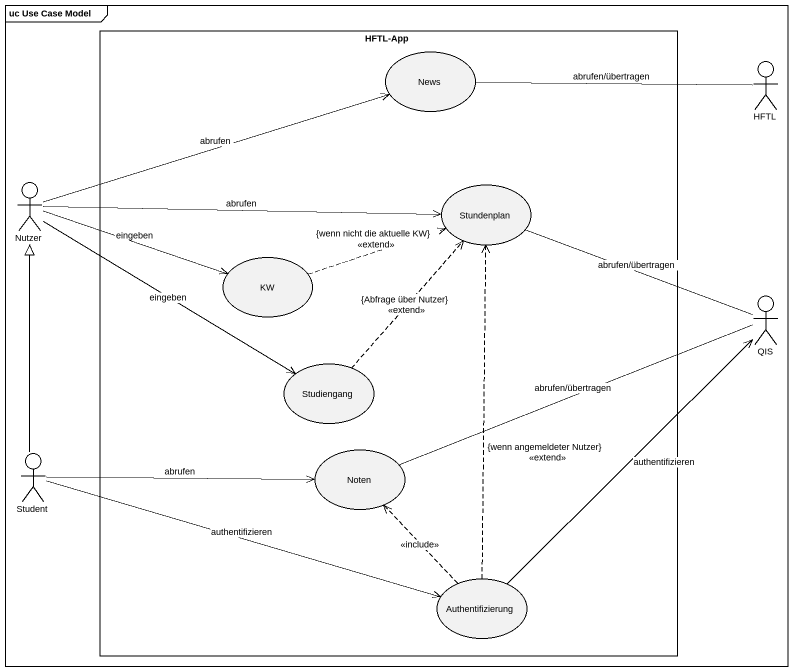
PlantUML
@startuml
mainframe uc Use Case Model
rectangle "HFTL-App" as HFTL_App {
  usecase News
  usecase Stundenplan
  usecase KW
  usecase Studiengang
  usecase Noten
  usecase Authentifizierung
}
actor HFTL
actor Nutzer
actor QIS
actor Student
News -right- HFTL : abrufen/übertragen
Nutzer -right-> News : abrufen
Nutzer -right-> Stundenplan : abrufen
Nutzer -right-> KW : eingeben
Nutzer -right-> Studiengang : eingeben
Stundenplan -right- QIS : abrufen/übertragen
KW .right.> Stundenplan : {wenn nicht die aktuelle KW}\n<<extend>>
QIS <-- Authentifizierung : authentifizieren
Studiengang .up.> Stundenplan : {Abfrage über Nutzer}\n<<extend>>
Student -up-|> Nutzer
Student -right-> Noten : abrufen
Student -right-> Authentifizierung : authentifizieren
Noten -right- QIS : abrufen/übertragen
Authentifizierung .up.> Stundenplan : {wenn angemeldeter Nutzer}\n<<extend>>
Authentifizierung .up.> Noten : <<include>>
@enduml
